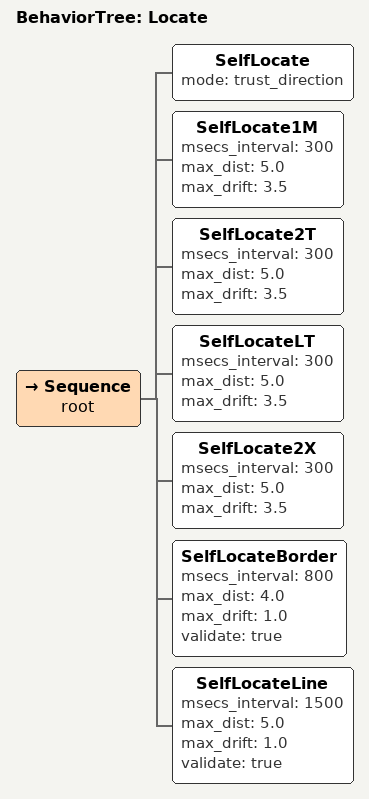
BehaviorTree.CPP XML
<!-- 定位模块: 使用多种特征组合进行位置校正 -->

<root BTCPP_format="4" >
  <BehaviorTree ID="Locate">
     <Sequence name="root">
        <SelfLocate mode="trust_direction" />
        <!-- SelfLocateCircle 已实现并注册(全位姿/含朝向校正, 中圈+中线); 默认不挂入级联。
             仿真/回放验证校正量合理后, 取消下一行注释即可灰度启用(置于平移校正器之前, 顺序即优先级)。 -->
        <!-- SelfLocatePenalty 尚未实现, 切勿引用(未注册节点会导致 game.xml 加载时 BTCPP 抛异常、启动即崩)。 -->
        <SelfLocate1M msecs_interval="300" max_dist="5.0" max_drift="3.5" />
        <SelfLocate2T msecs_interval="300" max_dist="5.0" max_drift="3.5" />
        <!-- SelfLocatePT 暂注释回休眠(2026-06-19): 几何 bug 已修, 但重新激活后未实机验证。
             注释 = 回到它原本就不生效的状态, 零损失; 验证 /locate/pt/success 合理后取消下一行注释即启用。 -->
        <SelfLocateLT msecs_interval="300" max_dist="5.0" max_drift="3.5" />
        <SelfLocate2X msecs_interval="300" max_dist="5.0" max_drift="3.5" />
        <!-- SelfLocateBorder 恢复 1.5 保守参数: max_drift 3.5->1.0(防边界误检大跳)、加 validate、降频 800ms -->
        <SelfLocateBorder msecs_interval="800" max_dist="4.0" max_drift="1.0" validate="true"/>
        <!-- SelfLocateLine 迁回 1.5: 已补回置信度/时效/长度三道过滤 + 1.5 保守参数(1500ms, drift<=1.0, validate)。
             ★本批最高风险项: 线易误检。先仿真/回放看 /locate/line/success 合理再信; 不稳就把下一行重新注释即回退。 -->
        <SelfLocateLine msecs_interval="1500" max_dist="5.0" max_drift="1.0" validate="true"/>
     </Sequence>
  </BehaviorTree>
</root>
